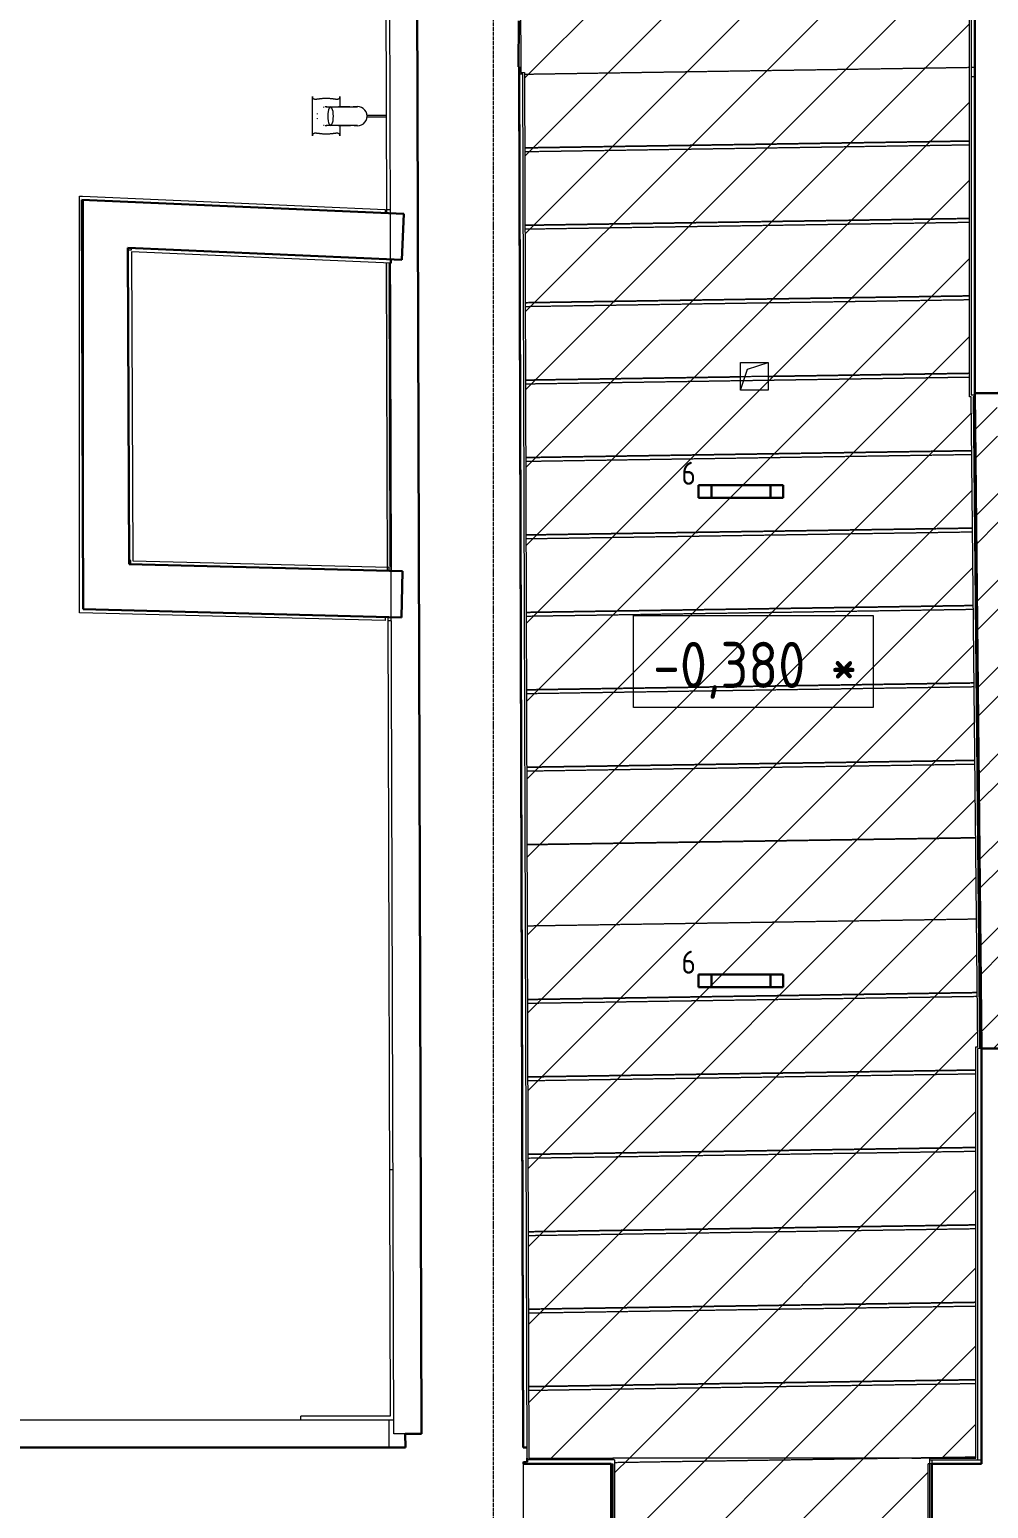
# Model space of a CAD drawing. Header units: millimetres. Extents: x -10295 to 67740, y -1344 to 46499.
# Drawn here: x 43332 to 48536, y 20451 to 28474 of the extents above; entities that cross this region are included whole.
import ezdxf

# ---------------------------------------------------------------- set-up
doc = ezdxf.new("R2010")
doc.units = ezdxf.units.MM
doc.linetypes.add('ADSK_Линия сетки', pattern=[25, 20, -2.5, 0, -2.5])
doc.linetypes.add('ADSK_Штрих_ш3 п1_5', pattern=[4.5, 3, -1.5])
for name, color, linetype, lineweight in [('Аннотация', 7, 'Continuous', 18), ('Каркас', 7, 'Continuous', 18), ('Обобщенные модели', 7, 'Continuous', 18), ('Оси', 7, 'Continuous', 9), ('Отметки', 7, 'Continuous', 9), ('Потолки', 7, 'Continuous', 9), ('Потолки штриховка', 7, 'Continuous', 9), ('Стены внутренние', 7, 'Continuous', 18), ('Стены наружные', 7, 'Continuous', 18), ('Стены несущие', 7, 'Continuous', 30), ('Стены отделка', 7, 'Continuous', 30), ('Стены штриховка', 7, 'Continuous', 9)]:
    doc.layers.add(name, color=color, linetype=linetype, lineweight=lineweight)
doc.layers.add('Линии', color=7, linetype='Continuous', lineweight=9, true_color=0x00a600)
doc.styles.add('GOST Common_2', font='GOST_Common.ttf', dxfattribs={"width": 0.9, "height": 250})
doc.styles.add('GOST Common_4', font='GOST_Common.ttf', dxfattribs={"width": 0.9, "height": 125})
pattern_1 = [(45, (0, 0), (-211.9927, 211.9927), [])]

# ---------------------------------------------------------------- blocks, each defined once
blk = doc.blocks.new('Водосток - Тип 1 _карниз больше 490мм_-5178134-План потолков в подвале')
at = {"layer": 'Обобщенные модели'}
for p, q in [((18.8, 405), (24.9, 405)), ((225.1, 405), (231.2, 405)), ((24.9, 255), (18.8, 255)), ((75, 263.6), (75, 306.2)), ((75, 197.4), (75, 263.6)), ((175, 306.2), (175, 263.6)), ((175, 263.6), (175, 202.3)), ((231.2, 255), (225.1, 255)), ((75, 197.4), (75, 226.4)), ((175, 226.4), (175, 202.3)), ((120, 4.6), (120, 109.1)), ((130, 109.1), (130, 4.6))]:
    blk.add_line(p, q, dxfattribs=at)
at = {"layer": 'Обобщенные модели', "flags": 128}
for points in [[(75, 306.2), (75, 308.9), (75, 311.9), (75, 314.6), (75, 317.2), (75, 319.5), (75, 321.6), (75, 323.4), (75, 325.1), (75, 326.5), (75, 327.7), (75, 328.6), (75, 329.3), (75, 329.8), (75, 330), (75, 330)], [(175, 330), (175, 329.9), (175, 329.5), (175, 328.9), (175, 328.1), (175, 327), (175, 325.7), (175, 324.2), (175, 322.4), (175, 320.4), (175, 318.2), (175, 315.7), (175, 313), (175, 310.2), (175, 307.1)], [(75, 160), (75, 160.1), (75, 160.5), (75, 161.1), (75, 161.9), (75, 163), (75, 164.3), (75, 165.8), (75, 167.6), (75, 169.6), (75, 171.8), (75, 174.3), (75, 177), (75, 179.8), (75, 182.9), (75, 186.2), (75, 189.7), (75, 193.4), (75, 197.2), (75, 201.3), (75, 205.5), (75, 209.9), (75, 214.4), (75, 219.1), (75, 224), (75, 229), (75, 234.1), (75, 239.3), (75, 244.6), (75, 250.1), (75, 255.6), (75, 261.3), (75, 263.6)], [(75, 263.6), (75, 258), (75, 252.4), (75, 246.9), (75, 241.5), (75, 236.2), (75, 231.1), (75, 226), (75, 221.1), (75, 216.4), (75, 211.8), (75, 207.3), (75, 203), (75, 198.9), (75, 197.4)], [(75, 226.4), (75, 232), (75, 237.6), (75, 243.1), (75, 248.5), (75, 253.8), (75, 258.9), (75, 263.6)], [(175, 263.6), (175, 258), (175, 252.4), (175, 246.9), (175, 241.5), (175, 236.2), (175, 231.1), (175, 226), (175, 221.1), (175, 216.4), (175, 211.8), (175, 207.3), (175, 203), (175, 198.9), (175, 194.9), (175, 191.2), (175, 187.6), (175, 184.3), (175, 181.1), (175, 178.1), (175, 175.4), (175, 172.8), (175, 170.5), (175, 168.4), (175, 166.6), (175, 164.9), (175, 163.5), (175, 162.3), (175, 161.4), (175, 160.7), (175, 160.2), (175, 160), (175, 160)], [(175, 202.3), (175, 205.5), (175, 209.9), (175, 214.4), (175, 219.1), (175, 224), (175, 229), (175, 234.1), (175, 239.3), (175, 244.6), (175, 250.1), (175, 255.6), (175, 261.3), (175, 263.6)], [(175, 263.6), (175, 261), (175, 255.9), (175, 250.7), (175, 245.4), (175, 239.9), (175, 234.4), (175, 228.7), (175, 226.4)], [(75, 177.5), (75, 175.4), (75, 173)], [(175, 173), (175, 174.3), (175, 177), (175, 179.8), (175, 182.9)]]:
    blk.add_lwpolyline(points, dxfattribs=at)
at = {"layer": 'Обобщенные модели'}
for centre, radius, start, end in [((125, 330), 50, 174.54437, 183.38559), ((125, 330), 50, 163.32487, 166.67519), ((125, 330), 50, 103.32484, 106.67517), ((125, 330), 50, 73.32483, 76.67516), ((125, 330), 50, 13.32481, 16.67513), ((125, 330), 50, 356.72694, 5.45563), ((125, 160), 52, 165.08551, 270), ((125, 160), 52, 270, 15.16238)]:
    blk.add_arc(centre, radius, start, end, dxfattribs=at)
for start_param, end_param in [(4.712389, 7.853982), (1.570796, 4.712389)]:
    blk.add_ellipse((125, 306.2), major_axis=(-50, 0), ratio=0.309017, start_param=start_param, end_param=end_param, dxfattribs=at)
for points, knots in [([(18.8, 255), (21.1, 255), (25.1, 255.7), (28.9, 258.6), (30.8, 262.1), (31.6, 264.9), (32, 267.4), (32.1, 269.4), (32.2, 271.5), (32.2, 273.8), (32.1, 276.2), (31.9, 278.7), (31.6, 281.4), (31.3, 284.1), (31, 287), (30.6, 289.9), (30.2, 292.9), (29.8, 296), (29.4, 299.2), (29, 302.4), (28.7, 305.7), (28.3, 310.2), (27.8, 315.9), (27.4, 325.3), (27.4, 334.8), (27.8, 344.1), (28.3, 349.8), (28.7, 354.3), (29, 357.6), (29.4, 360.8), (29.8, 364), (30.2, 367.1), (30.6, 370.1), (31, 373.1), (31.3, 375.9), (31.6, 378.6), (31.9, 381.3), (32.1, 383.8), (32.2, 386.2), (32.2, 388.5), (32.1, 390.6), (32, 392.7), (31.6, 395.1), (30.8, 397.9), (28.9, 401.5), (25.1, 404.3), (21.1, 405), (18.8, 405)], [-1, -1, -1, -1, -0.941176, -0.882353, -0.852941, -0.823529, -0.808824, -0.794118, -0.779412, -0.764706, -0.75, -0.735294, -0.720588, -0.705882, -0.691176, -0.676471, -0.661765, -0.647059, -0.632353, -0.617647, -0.602941, -0.588235, -0.558824, -0.529412, -0.470588, -0.441176, -0.411765, -0.397059, -0.382353, -0.367647, -0.352941, -0.338235, -0.323529, -0.308824, -0.294118, -0.279412, -0.264706, -0.25, -0.235294, -0.220588, -0.205882, -0.191176, -0.176471, -0.147059, -0.117647, -0.058824, 0, 0, 0, 0]), ([(18.8, 405), (22.1, 405), (28.9, 405), (39.4, 405), (48.4, 405), (56, 405), (60.8, 405), (64.9, 405), (67.9, 405), (71, 405), (74.3, 405), (77.6, 405), (81, 405), (83.9, 405), (86.4, 405), (88.2, 405), (90.2, 405), (92.8, 405), (96.1, 405), (99.6, 405), (102.5, 405), (104.8, 405), (107.1, 405), (110.3, 405), (116, 405), (121.3, 405), (125, 405)], [-1, -1, -1, -1, -0.875, -0.75, -0.625, -0.5625, -0.5, -0.46875, -0.4375, -0.40625, -0.375, -0.34375, -0.3125, -0.28125, -0.265625, -0.25, -0.234375, -0.21875, -0.1875, -0.15625, -0.140625, -0.125, -0.109375, -0.09375, -0.0625, 0, 0, 0, 0]), ([(125, 405), (128.7, 405), (134, 405), (139.7, 405), (142.9, 405), (145.2, 405), (147.5, 405), (150.4, 405), (153.9, 405), (157.2, 405), (159.8, 405), (161.8, 405), (163.6, 405), (166.1, 405), (169, 405), (172.4, 405), (175.7, 405), (179, 405), (182.1, 405), (185.1, 405), (189.2, 405), (194, 405), (201.6, 405), (210.6, 405), (221.1, 405), (227.9, 405), (231.2, 405)], [-1, -1, -1, -1, -0.9375, -0.90625, -0.890625, -0.875, -0.859375, -0.84375, -0.8125, -0.78125, -0.765625, -0.75, -0.734375, -0.71875, -0.6875, -0.65625, -0.625, -0.59375, -0.5625, -0.53125, -0.5, -0.4375, -0.375, -0.25, -0.125, 0, 0, 0, 0]), ([(231.2, 405), (228.9, 405), (224.9, 404.3), (221.1, 401.4), (219.2, 397.9), (218.4, 395.1), (218, 392.6), (217.9, 390.6), (217.8, 388.5), (217.8, 386.2), (217.9, 383.8), (218.1, 381.3), (218.4, 378.6), (218.7, 375.9), (219, 373), (219.4, 370.1), (219.8, 367.1), (220.2, 364), (220.6, 360.8), (221, 357.6), (221.3, 354.3), (221.7, 349.8), (222.2, 344.1), (222.6, 334.7), (222.6, 325.2), (222.2, 315.9), (221.7, 310.2), (221.3, 305.7), (221, 302.4), (220.6, 299.2), (220.2, 296), (219.8, 292.9), (219.4, 289.9), (219, 286.9), (218.7, 284.1), (218.4, 281.4), (218.1, 278.7), (217.9, 276.2), (217.8, 273.8), (217.8, 271.5), (217.9, 269.4), (218, 267.3), (218.4, 264.9), (219.2, 262.1), (221.1, 258.5), (224.9, 255.7), (228.9, 255), (231.2, 255)], [-1, -1, -1, -1, -0.941176, -0.882353, -0.852941, -0.823529, -0.808824, -0.794118, -0.779412, -0.764706, -0.75, -0.735294, -0.720588, -0.705882, -0.691176, -0.676471, -0.661765, -0.647059, -0.632353, -0.617647, -0.602941, -0.588235, -0.558824, -0.529412, -0.470588, -0.441176, -0.411765, -0.397059, -0.382353, -0.367647, -0.352941, -0.338235, -0.323529, -0.308824, -0.294118, -0.279412, -0.264706, -0.25, -0.235294, -0.220588, -0.205882, -0.191176, -0.176471, -0.147059, -0.117647, -0.058824, 0, 0, 0, 0]), ([(74.3, 255), (73.2, 255), (71, 255), (67.9, 255), (64.9, 255), (60.8, 255), (56, 255), (48.4, 255), (39.4, 255), (28.9, 255), (22.1, 255), (18.8, 255)], [-0.625, -0.625, -0.625, -0.625, -0.59375, -0.5625, -0.53125, -0.5, -0.4375, -0.375, -0.25, -0.125, 0, 0, 0, 0]), ([(231.2, 255), (227.9, 255), (221.1, 255), (210.6, 255), (201.6, 255), (194, 255), (189.2, 255), (185.1, 255), (182.1, 255), (179, 255), (176.8, 255), (175.7, 255)], [-1, -1, -1, -1, -0.875, -0.75, -0.625, -0.5625, -0.5, -0.46875, -0.4375, -0.40625, -0.375, -0.375, -0.375, -0.375])]:
    blk.add_open_spline(points, degree=3, knots=knots, dxfattribs=at)
blk = doc.blocks.new('GM_Отверстие прямоугольное _в плите_ - Отверстие-V5-План потолков в подвале')
at = {"layer": 'Обобщенные модели'}
for p, q in [((-75, -75), (-75, 75)), ((-75, 75), (75, 75)), ((-75, -75), (-37.5, 37.5)), ((-37.5, 37.5), (75, 75)), ((75, 75), (75, -75)), ((75, -75), (-75, -75))]:
    blk.add_line(p, q, dxfattribs=at)
at = {"layer": 'Обобщенные модели', "color": 18, "true_color": 0x050505}
for p, q in [((-75, -3.2), (-75, 75)), ((-75, 75), (75, 75)), ((75, 75), (75, -0.9)), ((-75, -23.3), (-75, -3.2)), ((-75, -75), (-75, -23.3)), ((75, -75), (-75, -75)), ((75, -0.9), (75, -20.9)), ((75, -20.9), (75, -75))]:
    blk.add_line(p, q, dxfattribs=at)
blk = doc.blocks.new('Высотные отметки - Рамка-12095-План потолков в подвале')
at = {"layer": 'Аннотация', "lineweight": 20}
for p, q in [((-6.5, 0), (-6.5, 5)), ((-6.5, 5), (6.5, 5)), ((6.5, 5), (6.5, 0)), ((6.5, 0), (-6.5, 0))]:
    blk.add_line(p, q, dxfattribs=at)

msp = doc.modelspace()

# ---------------------------------------------------------------- hatches: boundary and pattern name
at = {"layer": 'Потолки штриховка', "lineweight": 18}
h = msp.add_hatch(dxfattribs=at)
h.set_pattern_fill('FP_2', color=256, style=0, pattern_type=2)
h.set_pattern_definition(pattern_1)
h.paths.add_polyline_path([(46041.815, 20724.096), (48467.584, 20724.096), (48467.584, 22955.823), (48477.484, 22955.823), (48442.272, 26481.951), (48432.272, 26481.951), (48432.272, 36277.509), (45983.613, 36288.684), (45994.146, 32610.544), (45985.004, 32610.485), (45998.533, 28242.107), (46018.533, 28242.169), (46041.638, 20781.318)])
h = msp.add_hatch(dxfattribs=at)
h.set_pattern_fill('FP_2', color=256, style=0, pattern_type=2)
h.set_pattern_definition(pattern_1)
h.paths.add_polyline_path([(46126.854, 12796.439), (48542.485, 12796.439), (48542.485, 13246.439), (48642.485, 13246.439), (48642.485, 13046.439), (48649.438, 13046.439), (48624.206, 19924.096), (48217.897, 19924.096), (48217.897, 19974.096), (48207.897, 19974.096), (48207.897, 20694.096), (48217.897, 20694.096), (48217.897, 20724.096), (46498.184, 20724.096), (46498.184, 20714.096), (46506.877, 20714.096), (46506.877, 19944.096), (46146.854, 19944.096), (46146.854, 15338.299), (46126.854, 15338.299), (46126.854, 13043.299)])
at = {"layer": 'Стены внутренние', "lineweight": 9}
h = msp.add_hatch(dxfattribs=at)
h.set_pattern_fill('FP_10', color=256, style=0, pattern_type=2)
h.set_pattern_definition([(45, (0, 0), (-235.7317, 235.7317), []), (45, (157.15, 0), (-235.7317, 235.7317), [])])
h.paths.add_polyline_path([(48497.584, 22945.823), (48617.578, 22947.015), (48582.266, 26503.142), (48462.272, 26501.951), (48492.79, 23428.645)])
at = {"layer": 'Стены наружные', "true_color": 0x6b6b6b}
h = msp.add_hatch(color=251, dxfattribs=at)
h.paths.add_polyline_path([(45294.864, 25537.135), (45289.691, 27207.243), (45269.689, 27208.118), (45274.862, 25537.647)])
h.paths.add_polyline_path([(45259.199, 30595.173), (45279.199, 30595.235), (45264.237, 35426.685), (45244.237, 35426.623), (45252.893, 32631.449)])
msp.add_hatch(color=251, dxfattribs=at).paths.add_polyline_path([(45289.786, 25562.028), (45294.786, 25562.043), (45289.692, 27207.035), (45284.692, 27207.02), (45286.893, 26496.246)])

# ---------------------------------------------------------------- linework, layer by layer
at = {"layer": 'Каркас', "color": 8, "linetype": 'ADSK_Штрих_ш3 п1_5', "lineweight": 9, "true_color": 0x808080}
for p, q in [((46018.562, 28232.729), (48432.272, 28269.784)), ((48442.272, 28269.938), (48462.272, 28270.245)), ((48442.272, 28269.938), (48462.272, 28270.245)), ((48462.272, 28220.695), (48462.272, 28270.245)), ((48432.272, 27869.737), (46019.801, 27832.701)), ((46019.863, 27812.7), (48432.272, 27849.735)), ((48432.272, 27449.688), (46021.102, 27412.672)), ((46021.163, 27392.67), (48432.272, 27429.685)), ((48432.272, 27029.638), (46022.402, 26992.642)), ((46022.464, 26972.641), (48432.272, 27009.636)), ((48432.272, 26609.589), (46023.703, 26572.613)), ((46023.765, 26552.611), (48432.272, 26589.586)), ((48445.371, 26189.74), (46025.004, 26152.583)), ((46025.066, 26132.582), (48445.57, 26169.741)), ((48465.369, 26190.047), (48455.37, 26189.894)), ((48455.37, 26189.894), (48465.369, 26190.047)), ((48455.569, 26169.895), (48465.568, 26170.048)), ((48455.569, 26169.895), (48465.568, 26170.048)), ((48449.542, 25769.755), (46026.305, 25732.553)), ((48469.54, 25770.062), (48459.541, 25769.908)), ((48459.541, 25769.908), (48469.54, 25770.062)), ((46026.367, 25712.552), (48449.74, 25749.756)), ((48459.739, 25749.909), (48469.738, 25750.063)), ((48459.739, 25749.909), (48469.738, 25750.063)), ((48453.712, 25349.77), (46027.605, 25312.524)), ((46027.667, 25292.523), (48453.911, 25329.77)), ((48473.71, 25350.077), (48463.711, 25349.923)), ((48463.711, 25349.923), (48473.71, 25350.077)), ((48463.91, 25329.924), (48473.909, 25330.077)), ((48463.91, 25329.924), (48473.909, 25330.077)), ((48457.883, 24929.784), (46028.906, 24892.494)), ((46028.968, 24872.493), (48458.081, 24909.785)), ((48477.881, 24930.091), (48467.882, 24929.938)), ((48467.882, 24929.938), (48477.881, 24930.091)), ((48468.08, 24909.938), (48478.079, 24910.092)), ((48468.08, 24909.938), (48478.079, 24910.092)), ((48462.053, 24509.799), (46030.207, 24472.465)), ((46030.269, 24452.464), (48462.252, 24489.799)), ((48482.051, 24510.106), (48472.052, 24509.952)), ((48472.052, 24509.952), (48482.051, 24510.106)), ((48472.251, 24489.953), (48482.25, 24490.106)), ((48472.251, 24489.953), (48482.25, 24490.106)), ((48466.224, 24089.813), (46031.508, 24052.435)), ((48486.222, 24090.12), (48476.223, 24089.967)), ((48476.223, 24089.967), (48486.222, 24090.12)), ((46032.871, 23612.404), (48470.593, 23649.828)), ((48480.592, 23649.982), (48490.591, 23650.135)), ((48480.592, 23649.982), (48490.591, 23650.135)), ((48474.564, 23249.842), (46034.109, 23212.376)), ((46034.171, 23192.375), (48474.763, 23229.843)), ((48494.562, 23250.149), (48484.563, 23249.996)), ((48484.563, 23249.996), (48494.562, 23250.149)), ((48484.762, 23229.996), (48494.761, 23230.15)), ((48484.762, 23229.996), (48494.761, 23230.15)), ((48467.584, 22829.686), (46035.41, 22792.347)), ((46035.472, 22772.345), (48467.584, 22809.683)), ((48467.584, 22409.636), (46036.711, 22372.317)), ((46036.773, 22352.316), (48467.584, 22389.634)), ((48467.584, 21989.587), (46038.012, 21952.288)), ((46038.074, 21932.286), (48467.584, 21969.584)), ((48467.584, 21569.537), (46039.313, 21532.258)), ((46039.374, 21512.257), (48467.584, 21549.535)), ((48467.584, 21149.488), (46040.613, 21112.229)), ((46040.675, 21092.227), (48467.584, 21129.485)), ((46011.877, 20704.065), (46011.908, 20694.096)), ((48467.584, 20729.438), (46506.877, 20699.337))]:
    msp.add_line(p, q, dxfattribs=at)
at = {"layer": 'Каркас', "color": 8, "linetype": 'ADSK_Штрих_ш3 п1_5', "lineweight": 9, "true_color": 0x828282}
for p, q in [((46018.562, 28232.729), (48432.272, 28269.784)), ((46019.801, 27832.701), (48432.272, 27869.737)), ((46019.863, 27812.7), (48432.272, 27849.735)), ((46021.102, 27412.672), (48432.272, 27449.688)), ((46021.163, 27392.67), (48432.272, 27429.685)), ((46022.402, 26992.642), (48432.272, 27029.638)), ((46022.464, 26972.641), (48432.272, 27009.636)), ((46023.703, 26572.613), (47190.885, 26590.531)), ((46023.765, 26552.611), (47190.885, 26570.529)), ((47340.885, 26592.834), (48432.272, 26609.589)), ((47340.885, 26572.832), (48432.272, 26589.586)), ((46025.004, 26152.583), (48444.551, 26189.728)), ((46025.066, 26132.582), (48444.693, 26169.728)), ((46026.305, 25732.553), (48449.542, 25769.755)), ((46026.367, 25712.552), (48449.74, 25749.756)), ((46027.605, 25312.524), (48453.712, 25349.77)), ((46027.667, 25292.523), (48453.911, 25329.77)), ((46028.906, 24892.494), (48457.883, 24929.784)), ((46028.968, 24872.493), (48458.081, 24909.785)), ((46030.207, 24472.465), (48462.053, 24509.799)), ((46030.269, 24452.464), (48462.252, 24489.799)), ((46031.508, 24052.435), (48466.224, 24089.813)), ((46032.871, 23612.404), (48470.593, 23649.828)), ((46034.109, 23212.376), (48464.641, 23249.69)), ((46034.171, 23192.375), (48464.842, 23229.691)), ((48465.491, 23249.703), (48474.564, 23249.842)), ((48465.634, 23229.703), (48474.763, 23229.843)), ((46035.41, 22792.347), (48467.584, 22829.686)), ((46035.472, 22772.345), (48467.584, 22809.683)), ((46036.711, 22372.317), (48467.584, 22409.636)), ((46036.773, 22352.316), (48467.584, 22389.634)), ((46038.012, 21952.288), (48467.584, 21989.587)), ((46038.074, 21932.286), (48467.584, 21969.584)), ((46039.313, 21532.258), (48467.584, 21569.537)), ((46039.374, 21512.257), (48467.584, 21549.535)), ((46040.613, 21112.229), (48467.584, 21149.488)), ((46040.675, 21092.227), (48467.584, 21129.485)), ((48119.608, 20724.096), (48467.584, 20729.438))]:
    msp.add_line(p, q, dxfattribs=at)
at = {"layer": 'Линии', "color": 5, "lineweight": 30, "true_color": 0x0000ff}
for p, q in [((46962.526, 25933.597), (46962.526, 26003.597)), ((46962.526, 26003.597), (47422.526, 26003.597)), ((47032.526, 25933.597), (47032.526, 26003.597)), ((47352.526, 26003.597), (47352.526, 25933.597)), ((47422.526, 26003.597), (47422.526, 25933.597)), ((47422.526, 25933.597), (46962.526, 25933.597))]:
    msp.add_line(p, q, dxfattribs=at)
at = {"layer": 'Линии', "color": 1, "lineweight": 30, "true_color": 0xff0000}
for p, q in [((46962.526, 23278.436), (46962.526, 23348.436)), ((46962.526, 23348.436), (47422.526, 23348.436)), ((47032.526, 23278.436), (47032.526, 23348.436)), ((47352.526, 23348.436), (47352.526, 23278.436)), ((47422.526, 23348.436), (47422.526, 23278.436)), ((47422.526, 23278.436), (46962.526, 23278.436))]:
    msp.add_line(p, q, dxfattribs=at)
at = {"layer": 'Оси', "linetype": 'ADSK_Линия сетки'}
msp.add_line((45849.565, 3191.655), (45849.565, 44222.998), dxfattribs=at)
at = {"layer": 'Потолки', "color": 18, "true_color": 0x070707}
for p, q in [((45985.004, 32610.516), (45998.533, 28242.107)), ((48442.47, 26481.951), (48432.272, 26481.951)), ((48467.584, 20724.096), (48467.584, 22955.823)), ((48467.584, 22955.823), (48477.484, 22955.823)), ((48217.897, 20724.096), (46498.184, 20724.096))]:
    msp.add_line(p, q, dxfattribs=at)
at = {"layer": 'Потолки'}
for p, q in [((46498.184, 20724.096), (46496.877, 20724.096)), ((46498.184, 20714.096), (46498.184, 20724.096))]:
    msp.add_line(p, q, dxfattribs=at)
at = {"layer": 'Стены внутренние'}
msp.add_line((46021.877, 20704.096), (46021.877, 20694.096), dxfattribs=at)
at = {"layer": 'Стены наружные'}
for p, q in [((45261.854, 29737.943), (45268.852, 27478.412)), ((45268.789, 27498.718), (45288.789, 27498.78)), ((45275.636, 25287.545), (45289.065, 20951.318)), ((45275.697, 25267.935), (45295.697, 25267.997)), ((45284.919, 22290.277), (45304.919, 22290.339)), ((45289.065, 20951.318), (44804.273, 20951.318)), ((44804.273, 20931.318), (44804.273, 20951.318)), ((45281.634, 20931.318), (45309.127, 20931.318))]:
    msp.add_line(p, q, dxfattribs=at)
at = {"layer": 'Стены несущие'}
for p, q in [((45459.36, 20856.55), (45433.233, 29292.988)), ((48462.272, 28671.951), (48462.272, 26501.951)), ((45986.784, 28522.096), (45985.633, 28272.099)), ((45985.633, 28272.099), (45988.44, 28272.086)), ((45988.44, 28272.086), (46011.638, 20781.318)), ((46011.638, 20781.318), (45988.564, 28232.076)), ((43623.334, 25329.882), (43615.057, 27550.728)), ((43615.057, 27550.728), (45362.602, 27474.313)), ((45362.602, 27474.313), (45351.681, 27224.551)), ((43866.033, 27289.514), (43872.428, 25573.582)), ((45351.681, 27224.551), (43866.033, 27289.514)), ((48462.272, 26501.951), (48582.266, 26503.142)), ((48972.272, 26501.951), (48462.272, 26501.951)), ((48497.584, 22945.823), (48462.272, 26501.951)), ((43872.428, 25573.582), (45356.912, 25535.545)), ((45356.912, 25535.545), (45350.508, 25285.627)), ((45350.508, 25285.627), (43623.334, 25329.882)), ((48617.578, 22947.015), (48497.584, 22945.823)), ((48497.584, 20694.096), (48497.584, 22945.823)), ((48497.584, 22945.823), (49007.584, 22945.823)), ((40775.501, 20781.318), (45371.635, 20781.318)), ((45281.634, 20781.318), (40810.501, 20781.318)), ((45371.403, 20856.278), (45459.36, 20856.55)), ((45371.635, 20781.318), (45371.403, 20856.278)), ((46011.638, 20781.318), (46031.638, 20781.318)), ((46011.877, 20704.065), (46011.908, 20694.096)), ((46031.877, 20704.127), (46031.815, 20724.096)), ((46011.908, 20694.096), (46488.184, 20694.096)), ((46488.184, 20694.096), (46488.184, 19974.096)), ((48227.897, 19974.096), (48227.897, 20694.096)), ((48227.897, 20694.096), (48497.584, 20694.096))]:
    msp.add_line(p, q, dxfattribs=at)
at = {"layer": 'Стены отделка', "lineweight": 9}
for p, q in [((48432.272, 26481.951), (48432.272, 33036.618)), ((48442.272, 32077.65), (48442.272, 26491.951)), ((45283.233, 29292.523), (45294.864, 25537.135)), ((45988.44, 28272.086), (45987.666, 28522.092)), ((45998.533, 28242.107), (46018.533, 28242.169)), ((46018.533, 28242.169), (46041.815, 20724.096)), ((46008.564, 28232.138), (45988.564, 28232.076)), ((45988.564, 28232.076), (45988.564, 28232.076)), ((48442.272, 28220.695), (48462.272, 28220.695)), ((43603.371, 25330.394), (43603.371, 27570.097)), ((43603.371, 27570.097), (43619.142, 27570.097)), ((43619.142, 27570.097), (43619.163, 27570.567)), ((43619.163, 27570.567), (45262.728, 27498.699)), ((45261.854, 27478.718), (43623.371, 27550.364)), ((43623.371, 27550.364), (43623.371, 25329.881)), ((45262.728, 27498.699), (45261.854, 27478.718)), ((43866.072, 27279.029), (43886.072, 27279.103)), ((43872.353, 25593.59), (43866.072, 27279.029)), ((43886.072, 27279.103), (43886.036, 27288.64)), ((45294.279, 27207.042), (43886.111, 27268.617)), ((43886.111, 27268.617), (43892.355, 25593.078)), ((45274.862, 25537.647), (45269.689, 27208.118)), ((45284.692, 27207.02), (45289.692, 27207.035)), ((45289.786, 25562.028), (45284.692, 27207.02)), ((45295.153, 27227.023), (45294.279, 27207.042)), ((48477.484, 22955.823), (48442.47, 26481.951)), ((48452.47, 26481.951), (48487.584, 22945.823)), ((48462.272, 26481.951), (48452.47, 26481.951)), ((48462.272, 26501.951), (48462.272, 26481.951)), ((43882.648, 25593.326), (43872.353, 25593.59)), ((43882.135, 25573.333), (43882.648, 25593.326)), ((43892.355, 25593.078), (45282.188, 25557.466)), ((45282.188, 25557.466), (45281.676, 25537.473)), ((45294.786, 25562.043), (45289.786, 25562.028)), ((45309.36, 20856.086), (45294.786, 25562.043)), ((43603.883, 25330.38), (43603.371, 25330.394)), ((43603.371, 25310.387), (43603.883, 25330.38)), ((45261.854, 25267.892), (43603.371, 25310.387)), ((45262.366, 25287.885), (45261.854, 25267.892)), ((48477.584, 20714.096), (48477.584, 22945.823)), ((48497.584, 22945.823), (48477.584, 22945.823)), ((40775.501, 20931.318), (45281.634, 20931.318)), ((45281.634, 20931.318), (45281.634, 20781.318)), ((45371.403, 20856.278), (45309.36, 20856.086)), ((46031.877, 20704.127), (46011.877, 20704.065)), ((46506.877, 20714.096), (46031.846, 20714.096)), ((46031.908, 20694.096), (46031.877, 20704.127)), ((46041.815, 20724.096), (46496.877, 20724.096)), ((46496.877, 20724.096), (46496.877, 20714.096)), ((46506.877, 20714.096), (46506.877, 19944.096)), ((48217.897, 19934.096), (48217.897, 20724.096)), ((48217.897, 20724.096), (48467.584, 20724.096)), ((48217.897, 20714.096), (48497.584, 20714.096)), ((46486.877, 19954.096), (46486.877, 20694.096)), ((46488.184, 20694.096), (46498.184, 20694.096)), ((46498.184, 20694.096), (46498.184, 19974.096)), ((48227.897, 20694.096), (48207.897, 20694.096)), ((48207.897, 19974.096), (48207.897, 20694.096))]:
    msp.add_line(p, q, dxfattribs=at)
at = {"layer": 'Стены штриховка'}
for p, q in [((46031.815, 20724.096), (46008.564, 28232.138)), ((45294.786, 25562.043), (45289.692, 27207.035)), ((45289.692, 27207.035), (45294.786, 25562.043)), ((48462.272, 26491.951), (48442.272, 26491.951)), ((48227.897, 20714.096), (48227.897, 20694.096)), ((46013.992, 20021.318), (46011.908, 20694.096))]:
    msp.add_line(p, q, dxfattribs=at)

# ---------------------------------------------------------------- block references
at = {"layer": 'Обобщенные модели', "rotation": 90.00000000000031}
msp.add_blockref('Водосток - Тип 1 _карниз больше 490мм_-5178134-План потолков в подвале', (45271.854, 27879.662), dxfattribs=at)
at = {"layer": 'Обобщенные модели', "color": 18, "true_color": 0x050505}
msp.add_blockref('GM_Отверстие прямоугольное _в плите_ - Отверстие-V5-План потолков в подвале', (47265.885, 26593.78), dxfattribs=at)
at = {"layer": 'Отметки', "lineweight": 20, "xscale": 99.99999999999993, "yscale": 99.99999999999993, "zscale": 99.99999999999993}
msp.add_blockref('Высотные отметки - Рамка-12095-План потолков в подвале', (47259.711, 24796.577), dxfattribs=at)

# ---------------------------------------------------------------- texts
at = {"layer": 'Аннотация', "lineweight": 9, "char_height": 125, "width": 175.5, "attachment_point": 5, "line_spacing_factor": 1.022766, "style": 'GOST Common_4'}
for insert in [(46909.15, 26067.254), (46909.15, 23414.645)]:
    msp.add_mtext('\\pt180,360,540,720,900,1080,1260,1440,1620,1800,1980,2160,2340,2520,2700,2880,3060,3240,3420,3600,3780,3960,4140,4320,4500,4680,4860,5040,5220,5400,5580,5760;6', dxfattribs=dict(at, insert=insert))
at = {"layer": 'Отметки', "lineweight": 20, "insert": (46715.38, 25152.326), "char_height": 250, "width": 1306.39347, "attachment_point": 1, "line_spacing_factor": 1.022761, "style": 'GOST Common_2'}
msp.add_mtext('-0,380 *', dxfattribs=at)

doc.saveas('drawing.dxf')
